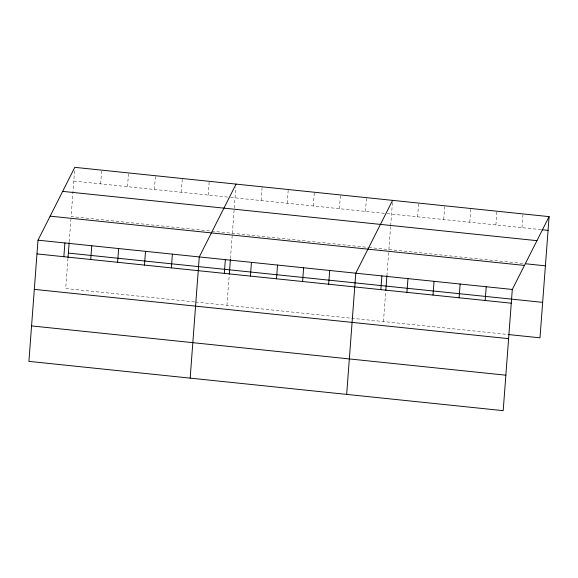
<?xml version="1.0" encoding="UTF-8"?>
<svg xmlns="http://www.w3.org/2000/svg" width="578" height="578" viewBox="0 0 578 578"><rect width="100%" height="100%" fill="white"/><g stroke="black" fill="none" stroke-linecap="round" stroke-linejoin="round"><path stroke-width="0.43" stroke-dasharray="2.89 2.17" d="M67.966 258.402L65.697 288.545L194.707 301.947M69.216 241.777L70.978 218.289M74.555 170.785L71.108 216.548L210.869 231.07M100.651 183.883L101.685 170.142M127.528 186.672L128.562 172.93M154.405 189.468L155.439 175.726M181.282 192.257L182.316 178.515M208.159 195.053L209.193 181.311M226.959 305.3L229.22 275.157M230.47 258.532L235.81 187.539M261.119 200.552L262.152 186.81M287.208 203.261L288.241 189.519M313.29 205.97L314.324 192.236M339.38 208.68L340.413 194.945M365.462 211.396L366.495 197.654M383.474 321.563L385.736 291.42M386.92 275.663L388.821 250.433M388.886 249.566L390.62 226.518M390.685 225.63L392.52 201.223M417.634 216.815L418.667 203.073M443.723 219.524L444.757 205.782M469.806 222.234L470.839 208.492M495.895 224.943L496.928 211.201M521.977 227.653L523.011 213.911M73.774 181.087L229.661 197.286M230.557 197.38L386.335 213.564M387.202 213.65L541.109 229.639M211.765 231.164L368.02 247.398M368.887 247.485L523.661 263.568M195.602 302.041L507.816 334.481"/><path stroke-width="0.87" d="M38.011 240.173L28.9 361.373L503.192 410.655L512.303 289.455L549.1 216.627L74.808 167.345L38.011 240.173L512.303 289.455M63.855 256.711L64.888 242.97M68.031 257.521L69.15 242.644M90.732 259.5L91.765 245.758M117.609 262.296L118.642 248.554M144.486 265.085L145.519 251.343M171.363 267.881L172.396 254.139M190.155 378.128L199.273 256.928L236.07 184.1M224.322 273.38L225.355 259.638M229.293 274.275L230.405 259.399M250.411 276.089L251.444 262.354M276.494 278.798L277.527 265.064M302.583 281.515L303.616 267.773M328.665 284.224L329.698 270.482M346.67 394.391L355.788 273.192L392.585 200.364M380.837 289.643L381.87 275.901M385.808 290.532L386.92 275.663M406.926 292.352L407.96 278.61M433.009 295.062L434.042 281.32M459.098 297.771L460.131 284.029M485.18 300.481L486.214 286.746M549.1 216.627L539.989 337.827L508.683 334.568M541.983 229.733L548.067 230.362M62.67 191.383L536.955 240.658M525.402 263.749L545.401 265.829M50.156 216.143L524.448 265.418M68.363 253.085L542.655 302.359M36.978 253.915L511.27 303.197M34.312 289.376L508.604 338.657M31.566 325.913L505.858 375.194"/></g></svg>
